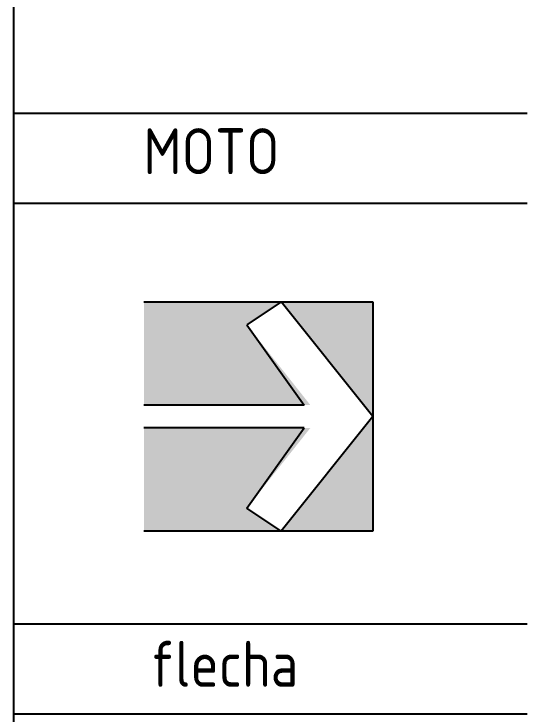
# Model space of a CAD drawing. Header units: millimetres. Extents: x 2198.5 to 2287.8, y 1208.8 to 1298.1.
# Drawn here: x 2215.263 to 2218.623, y 1277.805 to 1282.384 of the extents above; entities that cross this region are included whole.
import ezdxf

# ---------------------------------------------------------------- set-up
doc = ezdxf.new("R2010")
doc.units = ezdxf.units.MM
doc.layers.add('2', color=7, linetype='Continuous')
doc.styles.add('ARCHQUICK', font='ARCHQUIK.SHX')

# ---------------------------------------------------------------- blocks, each defined once
blk = doc.blocks.new('flecha 1')
for p, q in [((191.8341, 78.3797), (194.8341, 78.3797)), ((193.6341, 78.3797), (193.1841, 78.0797))]:
    blk.add_line(p, q)
at = {"color": 6}
for p, q in [((194.8341, 76.8797), (193.6341, 78.3797)), ((194.8341, 78.3797), (194.8341, 75.3797)), ((193.1841, 78.0797), (193.9341, 77.0297)), ((193.3341, 77.0297), (191.8341, 77.0297)), ((193.9341, 77.0297), (193.3341, 77.0297)), ((194.8341, 76.8797), (193.6341, 75.3797)), ((193.3341, 76.7297), (191.8341, 76.7297)), ((193.1841, 75.6797), (193.9341, 76.7297)), ((193.9341, 76.7297), (193.3341, 76.7297)), ((193.6341, 75.3797), (193.1841, 75.6797)), ((194.8341, 75.3797), (191.8341, 75.3797))]:
    blk.add_line(p, q, dxfattribs=at)
for points in [[(191.8341, 78.3797), (193.6341, 78.3797), (191.8341, 77.0297), (193.1841, 78.0797)], [(193.6341, 78.3797), (194.8341, 78.3797), (194.8341, 76.8797)], [(191.8341, 77.0297), (193.1841, 78.0797), (193.9341, 77.0297)], [(193.9259, 77.0298), (194.0145, 77.0298), (193.192, 78.0658)], [(194.8341, 76.8797), (193.6341, 75.3797), (194.8341, 75.3797)], [(191.8341, 76.7297), (193.9341, 76.7297), (191.8341, 75.3797), (193.1841, 75.6797)], [(193.9259, 76.7297), (194.0145, 76.7297), (193.192, 75.6937)], [(191.8341, 75.3797), (193.1841, 75.6797), (193.6341, 75.3797)]]:
    blk.add_solid(points, dxfattribs=at)

msp = doc.modelspace()

# ---------------------------------------------------------------- linework, layer by layer
at = {"layer": '2', "color": 4}
for p, q in [((2215.2627, 1267.7813), (2215.2627, 1297.8532)), ((2215.2627, 1281.7361), (2218.6227, 1281.7361)), ((2215.2627, 1281.1466), (2218.6227, 1281.1466)), ((2215.2627, 1278.3948), (2218.6227, 1278.3948)), ((2215.2627, 1277.8053), (2218.6227, 1277.8053))]:
    msp.add_line(p, q, dxfattribs=at)

# ---------------------------------------------------------------- block references
at = {"color": 1, "xscale": 0.5, "yscale": 0.5, "zscale": 0.5}
msp.add_blockref('flecha 1', (2120.1962, 1241.3114), dxfattribs=at)

# ---------------------------------------------------------------- texts
at = {"layer": '2', "style": 'ARCHQUICK'}
for s, p in [('MOTO', (2216.1109, 1281.3366)), ('flecha', (2216.154, 1277.9831))]:
    msp.add_text(s, height=0.3, dxfattribs=at).set_placement(p)

doc.saveas('drawing.dxf')
